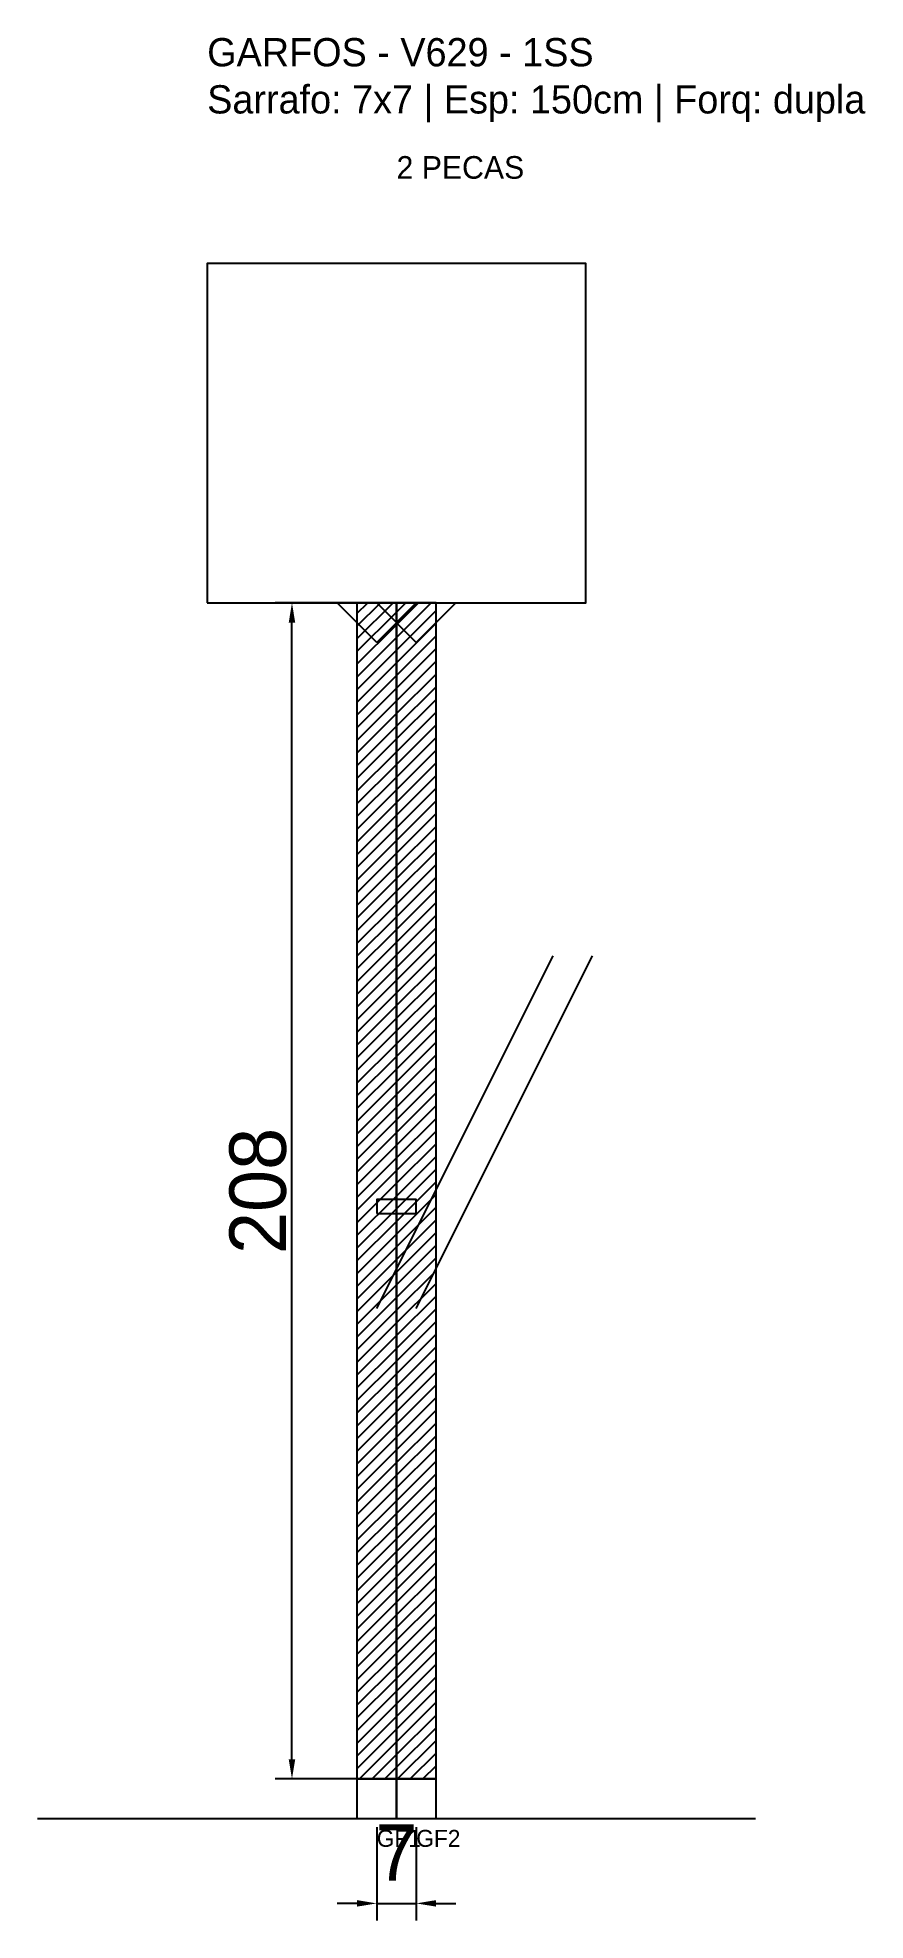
# Model space of a CAD drawing. Header units: metres. Extents: x -30 to 116, y -25 to 308.
import ezdxf

# ---------------------------------------------------------------- set-up
doc = ezdxf.new("R2010")
doc.units = ezdxf.units.M
for name, color, linetype in [('BARRA_ANCORAGEM', 1, 'Continuous'), ('COTA', 241, 'Continuous'), ('GARFOS OK', 3, 'Continuous'), ('NOME DA VIGA', 6, 'Continuous'), ('SARR_7x7', 40, 'Continuous'), ('TIRAS REESCORAMENTO', 252, 'Continuous'), ('VIGAS', 3, 'Continuous')]:
    doc.layers.add(name, color=color, linetype=linetype)
doc.dimstyles.new('EZ DXF', dxfattribs={"dimtxt": 10, "dimasz": 3.5, "dimexe": 3, "dimexo": 1.5, "dimgap": 1, "dimtad": 1, "dimdec": 1, "dimdsep": 46, "dimcen": 2.5, "dimazin": 3, "dimtfac": 1, "dimtmove": 0, "dimatfit": 3})

msp = doc.modelspace()

# ---------------------------------------------------------------- hatches: boundary and pattern name
at = {"layer": 'COTA'}
h = msp.add_hatch(dxfattribs=at)
h.set_pattern_fill('ANSI31', scale=0.5)
h.paths.add_polyline_path([(26.5, 0), (33.5, 0), (33.5, 208), (26.5, 208)])
h = msp.add_hatch(dxfattribs=at)
h.set_pattern_fill('ANSI31', scale=0.5)
h.paths.add_polyline_path([(33.499999, 0), (40.499999, 0), (40.499999, 208), (33.499999, 208)])

# ---------------------------------------------------------------- linework, layer by layer
at = {"layer": 'BARRA_ANCORAGEM'}
for p, q in [((30, 83.2), (61.2, 145.6)), ((36.999999, 83.2), (68.199999, 145.6))]:
    msp.add_line(p, q, dxfattribs=at)
at = {"layer": 'GARFOS OK'}
for p, q in [((30, 201), (23, 208)), ((23, 208), (37, 208)), ((36.999999, 201), (29.999999, 208)), ((29.999999, 208), (43.999999, 208)), ((30, 201), (37, 208)), ((36.999999, 201), (43.999999, 208))]:
    msp.add_line(p, q, dxfattribs=at)
at = {"layer": 'GARFOS OK', "linetype": 'CONTINUOUS'}
msp.add_line((-30, -7), (96.999999, -7), dxfattribs=at)
at = {"layer": 'GARFOS OK'}
for points in [[(26.5, 0), (33.5, 0), (33.5, 208), (26.5, 208), (26.5, 0)], [(33.499999, 0), (40.499999, 0), (40.499999, 208), (33.499999, 208), (33.499999, 0)]]:
    msp.add_lwpolyline(points, dxfattribs=at)
at = {"layer": 'SARR_7x7'}
for points in [[(26.5, -7), (33.5, -7), (33.5, 0), (26.5, 0), (26.5, -7)], [(33.499999, -7), (40.499999, -7), (40.499999, 0), (33.499999, 0), (33.499999, -7)]]:
    msp.add_lwpolyline(points, dxfattribs=at)
at = {"layer": 'TIRAS REESCORAMENTO'}
msp.add_lwpolyline([(30, 100), (36.999999, 100), (36.999999, 102.5), (30, 102.5), (30, 100)], dxfattribs=at)
at = {"layer": 'VIGAS'}
msp.add_lwpolyline([(0, 208), (66.999999, 208), (66.999999, 268), (0, 268), (0, 208)], dxfattribs=at)

# ---------------------------------------------------------------- texts
at = {"layer": 'NOME DA VIGA'}
for s, height, p in [('2 PECAS', 4, (33.499999, 283)), ('GF1', 3, (30, -12)), ('GF2', 3, (36.999999, -12))]:
    msp.add_text(s, height=height, dxfattribs=at).set_placement(p)
at = {"layer": 'NOME DA VIGA', "insert": (0, 293), "char_height": 5, "attachment_point": 7}
msp.add_mtext('GARFOS - V629 - 1SS\\PSarrafo: 7x7 | Esp: 150cm | Forq: dupla', dxfattribs=at)

# ---------------------------------------------------------------- dimensions: what is measured, and where the dimension line sits
at = {"layer": 'COTA'}
msp.add_linear_dim(base=(15, 0), p1=(30, 0), p2=(30, 208), angle=90, dimstyle='EZ DXF', dxfattribs=at).render()
msp.add_linear_dim(base=(30, -22), p1=(30, -7), p2=(36.999999, -7), dimstyle='EZ DXF', dxfattribs=at).render()

doc.saveas('drawing.dxf')
